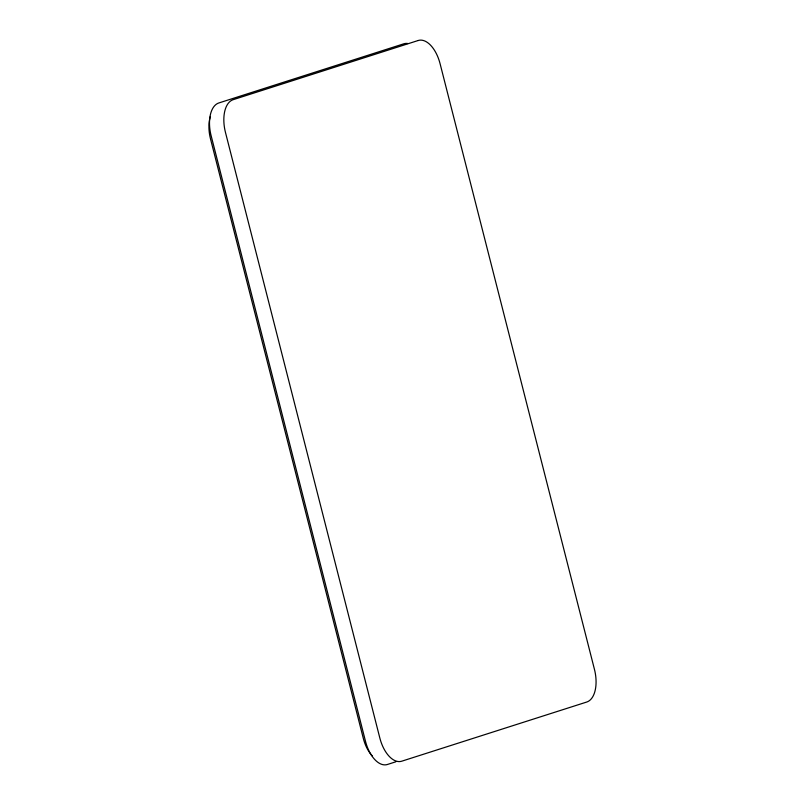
<?xml version="1.0" encoding="UTF-8"?>
<svg xmlns="http://www.w3.org/2000/svg" width="805" height="805" viewBox="0 0 805 805"><rect width="100%" height="100%" fill="white"/><g stroke="black" fill="none" stroke-linecap="round" stroke-linejoin="round"><path stroke-width="1.21" d="M395.788 761.802L387.436 764.478A28.849 15.526 77.1 0 1 365.49 741.284L211.111 135.643A28.849 15.526 77.1 0 1 218.819 102.97L403.788 43.812A28.849 15.526 77.1 0 1 407.873 43.53M210.427 116.463A27.33 14.711 77.1 0 0 210.457 138.681L363.337 738.457A27.33 14.711 77.1 0 0 372.222 755.845M418.127 40.522L233.158 99.679A28.849 15.526 77.1 0 0 225.45 132.352L379.829 738.004A28.849 15.526 77.1 0 0 401.776 761.188L586.744 702.03A28.849 15.526 77.1 0 0 594.452 669.358L440.083 63.716A28.849 15.526 77.1 0 0 418.127 40.522"/></g></svg>
